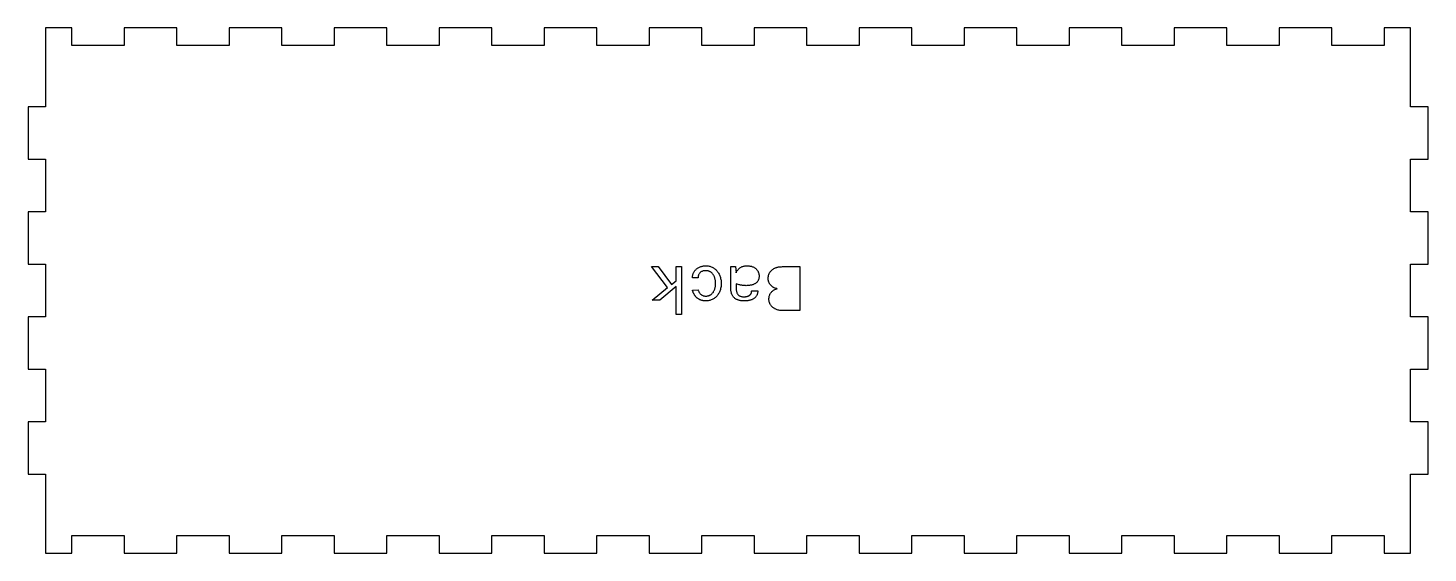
# Model space of a CAD drawing. Header units: millimetres. Extents: x -240 to 0, y -183 to -93.
import ezdxf

# ---------------------------------------------------------------- set-up
doc = ezdxf.new("R2010")
doc.units = ezdxf.units.MM
doc.layers.get('0').update_dxf_attribs({"linetype": 'CONTINUOUS'})

msp = doc.modelspace()

# ---------------------------------------------------------------- linework, layer by layer
for points in [[(-237, -169.5), (-237, -183), (-232.5, -183), (-232.5, -180), (-223.5, -180), (-223.5, -183), (-214.5, -183), (-214.5, -180), (-205.5, -180), (-205.5, -183), (-196.5, -183), (-196.5, -180), (-187.5, -180), (-187.5, -183), (-178.5, -183), (-178.5, -180), (-169.5, -180), (-169.5, -183), (-160.5, -183), (-160.5, -180), (-151.5, -180), (-151.5, -183), (-142.5, -183), (-142.5, -180), (-133.5, -180), (-133.5, -183), (-124.5, -183), (-124.5, -180), (-115.5, -180), (-115.5, -183), (-106.5, -183), (-106.5, -180), (-97.5, -180), (-97.5, -183), (-88.5, -183), (-88.5, -180), (-79.5, -180), (-79.5, -183), (-70.5, -183), (-70.5, -180), (-61.5, -180), (-61.5, -183), (-52.5, -183), (-52.5, -180), (-43.5, -180), (-43.5, -183), (-34.5, -183), (-34.5, -180), (-25.5, -180), (-25.5, -183), (-16.5, -183), (-16.5, -180), (-7.5, -180), (-7.5, -183), (-3, -183), (-3, -169.5), (0, -169.5), (0, -160.5), (-3, -160.5), (-3, -151.5), (0, -151.5), (0, -142.5), (-3, -142.5), (-3, -133.5), (0, -133.5), (0, -124.5), (-3, -124.5), (-3, -115.5), (0, -115.5), (0, -106.5), (-3, -106.5), (-3, -93), (-7.5, -93), (-7.5, -96), (-16.5, -96), (-16.5, -93), (-25.5, -93), (-25.5, -96), (-34.5, -96), (-34.5, -93), (-43.5, -93), (-43.5, -96), (-52.5, -96), (-52.5, -93), (-61.5, -93), (-61.5, -96), (-70.5, -96), (-70.5, -93), (-79.5, -93), (-79.5, -96), (-88.5, -96), (-88.5, -93), (-97.5, -93), (-97.5, -96), (-106.5, -96), (-106.5, -93), (-115.5, -93), (-115.5, -96), (-124.5, -96), (-124.5, -93), (-133.5, -93), (-133.5, -96), (-142.5, -96), (-142.5, -93), (-151.5, -93), (-151.5, -96), (-160.5, -96), (-160.5, -93), (-169.5, -93), (-169.5, -96), (-178.5, -96), (-178.5, -93), (-187.5, -93), (-187.5, -96), (-196.5, -96), (-196.5, -93), (-205.5, -93), (-205.5, -96), (-214.5, -96), (-214.5, -93), (-223.5, -93), (-223.5, -96), (-232.5, -96), (-232.5, -93), (-237, -93), (-237, -106.5), (-240, -106.5), (-240, -115.5), (-237, -115.5), (-237, -124.5), (-240, -124.5), (-240, -133.5), (-237, -133.5), (-237, -142.5), (-240, -142.5), (-240, -151.5), (-237, -151.5), (-237, -160.5), (-240, -160.5), (-240, -169.5)], [(-131.679, -139.644), (-132.987, -139.644), (-130.347, -137.498), (-133.119, -133.908), (-131.967, -133.908), (-129.678, -136.954), (-128.895, -136.317), (-128.895, -133.908), (-127.959, -133.908), (-127.959, -142.092), (-128.895, -142.092), (-128.895, -137.316)], [(-124.056, -133.775), (-123.922, -133.767), (-123.783, -133.764), (-123.646, -133.768), (-123.511, -133.779), (-123.377, -133.797), (-123.246, -133.824), (-123.116, -133.857), (-122.988, -133.898), (-122.863, -133.946), (-122.739, -134.002), (-122.616, -134.065), (-122.496, -134.136), (-122.379, -134.213), (-122.266, -134.297), (-122.159, -134.387), (-122.055, -134.483), (-121.957, -134.584), (-121.863, -134.693), (-121.773, -134.807), (-121.689, -134.927), (-121.609, -135.053), (-121.533, -135.186), (-121.463, -135.324), (-121.401, -135.467), (-121.346, -135.615), (-121.299, -135.768), (-121.258, -135.925), (-121.226, -136.088), (-121.2, -136.256), (-121.182, -136.428), (-121.171, -136.606), (-121.167, -136.788), (-121.171, -136.975), (-121.182, -137.156), (-121.2, -137.332), (-121.226, -137.502), (-121.258, -137.667), (-121.299, -137.826), (-121.346, -137.98), (-121.401, -138.128), (-121.463, -138.271), (-121.533, -138.408), (-121.609, -138.539), (-121.689, -138.664), (-121.773, -138.783), (-121.863, -138.895), (-121.957, -139), (-122.055, -139.1), (-122.159, -139.193), (-122.266, -139.28), (-122.379, -139.36), (-122.496, -139.434), (-122.616, -139.501), (-122.739, -139.561), (-122.863, -139.615), (-122.988, -139.661), (-123.116, -139.7), (-123.246, -139.731), (-123.377, -139.756), (-123.511, -139.774), (-123.646, -139.784), (-123.783, -139.788), (-123.879, -139.787), (-123.973, -139.782), (-124.066, -139.775), (-124.156, -139.764), (-124.244, -139.751), (-124.331, -139.735), (-124.415, -139.716), (-124.497, -139.694), (-124.578, -139.669), (-124.656, -139.641), (-124.732, -139.61), (-124.807, -139.578), (-124.879, -139.543), (-124.95, -139.506), (-125.018, -139.466), (-125.085, -139.425), (-125.149, -139.381), (-125.212, -139.335), (-125.272, -139.286), (-125.331, -139.236), (-125.388, -139.184), (-125.442, -139.13), (-125.495, -139.075), (-125.546, -139.019), (-125.594, -138.961), (-125.641, -138.902), (-125.686, -138.841), (-125.728, -138.779), (-125.769, -138.716), (-125.808, -138.651), (-125.845, -138.585), (-125.88, -138.519), (-125.912, -138.452), (-125.943, -138.384), (-125.972, -138.316), (-125.999, -138.247), (-126.024, -138.177), (-126.047, -138.107), (-126.068, -138.036), (-126.087, -137.964), (-125.127, -137.88), (-125.095, -137.978), (-125.059, -138.071), (-125.019, -138.16), (-124.975, -138.245), (-124.927, -138.326), (-124.875, -138.403), (-124.819, -138.476), (-124.758, -138.544), (-124.694, -138.609), (-124.626, -138.669), (-124.554, -138.724), (-124.479, -138.774), (-124.402, -138.817), (-124.321, -138.855), (-124.237, -138.887), (-124.15, -138.913), (-124.06, -138.934), (-123.966, -138.948), (-123.87, -138.957), (-123.771, -138.96), (-123.686, -138.958), (-123.603, -138.95), (-123.52, -138.938), (-123.438, -138.921), (-123.358, -138.899), (-123.278, -138.873), (-123.2, -138.841), (-123.122, -138.804), (-123.046, -138.763), (-122.97, -138.717), (-122.896, -138.666), (-122.826, -138.61), (-122.758, -138.55), (-122.693, -138.484), (-122.63, -138.414), (-122.571, -138.339), (-122.514, -138.259), (-122.46, -138.175), (-122.409, -138.085), (-122.361, -137.991), (-122.317, -137.892), (-122.277, -137.788), (-122.242, -137.68), (-122.211, -137.567), (-122.186, -137.449), (-122.164, -137.326), (-122.148, -137.199), (-122.136, -137.067), (-122.129, -136.93), (-122.127, -136.788), (-122.129, -136.657), (-122.136, -136.529), (-122.146, -136.404), (-122.161, -136.284), (-122.18, -136.166), (-122.204, -136.053), (-122.231, -135.942), (-122.263, -135.836), (-122.3, -135.733), (-122.34, -135.633), (-122.384, -135.537), (-122.432, -135.446), (-122.482, -135.359), (-122.536, -135.277), (-122.593, -135.199), (-122.653, -135.125), (-122.716, -135.056), (-122.783, -134.991), (-122.852, -134.93), (-122.925, -134.874), (-123, -134.823), (-123.078, -134.777), (-123.157, -134.736), (-123.239, -134.701), (-123.323, -134.672), (-123.408, -134.647), (-123.496, -134.628), (-123.585, -134.615), (-123.677, -134.607), (-123.771, -134.604), (-123.901, -134.607), (-124.025, -134.617), (-124.142, -134.633), (-124.252, -134.656), (-124.357, -134.686), (-124.455, -134.722), (-124.546, -134.764), (-124.631, -134.813), (-124.71, -134.869), (-124.782, -134.931), (-124.848, -134.999), (-124.906, -135.072), (-124.958, -135.15), (-125.003, -135.233), (-125.041, -135.322), (-125.072, -135.415), (-125.096, -135.514), (-125.113, -135.617), (-125.124, -135.726), (-125.127, -135.84), (-126.087, -135.84), (-126.084, -135.721), (-126.076, -135.605), (-126.062, -135.492), (-126.042, -135.381), (-126.016, -135.273), (-125.985, -135.168), (-125.949, -135.065), (-125.907, -134.964), (-125.859, -134.867), (-125.805, -134.772), (-125.746, -134.68), (-125.683, -134.593), (-125.614, -134.509), (-125.541, -134.429), (-125.464, -134.353), (-125.381, -134.282), (-125.294, -134.214), (-125.202, -134.15), (-125.105, -134.09), (-125.004, -134.034), (-124.898, -133.983), (-124.789, -133.937), (-124.676, -133.896), (-124.56, -133.861), (-124.439, -133.832), (-124.315, -133.807), (-124.188, -133.788)], [(-117.007, -133.776), (-116.884, -133.767), (-116.757, -133.764), (-116.618, -133.767), (-116.484, -133.774), (-116.354, -133.787), (-116.23, -133.804), (-116.111, -133.827), (-115.996, -133.855), (-115.886, -133.887), (-115.782, -133.925), (-115.682, -133.968), (-115.587, -134.016), (-115.497, -134.068), (-115.412, -134.123), (-115.331, -134.181), (-115.255, -134.242), (-115.183, -134.305), (-115.117, -134.372), (-115.055, -134.442), (-114.998, -134.515), (-114.945, -134.591), (-114.897, -134.67), (-114.854, -134.751), (-114.815, -134.832), (-114.781, -134.915), (-114.751, -134.998), (-114.726, -135.083), (-114.705, -135.168), (-114.69, -135.253), (-114.678, -135.34), (-114.671, -135.428), (-114.669, -135.516), (-114.672, -135.63), (-114.681, -135.74), (-114.695, -135.846), (-114.716, -135.947), (-114.742, -136.044), (-114.774, -136.137), (-114.812, -136.225), (-114.855, -136.309), (-114.905, -136.389), (-114.96, -136.464), (-115.02, -136.535), (-115.085, -136.603), (-115.154, -136.666), (-115.227, -136.726), (-115.304, -136.781), (-115.386, -136.833), (-115.472, -136.881), (-115.562, -136.925), (-115.656, -136.965), (-115.755, -137.001), (-115.857, -137.033), (-115.962, -137.063), (-116.069, -137.088), (-116.178, -137.11), (-116.29, -137.129), (-116.405, -137.145), (-116.522, -137.157), (-116.642, -137.165), (-116.764, -137.17), (-116.889, -137.172), (-116.979, -137.171), (-117.069, -137.168), (-117.159, -137.164), (-117.249, -137.158), (-117.34, -137.149), (-117.43, -137.14), (-117.52, -137.128), (-117.611, -137.114), (-117.701, -137.099), (-117.792, -137.082), (-117.882, -137.063), (-117.972, -137.043), (-118.062, -137.022), (-118.24, -136.976), (-118.416, -136.924), (-118.503, -136.896), (-118.59, -136.867), (-118.593, -136.866), (-118.593, -137.628), (-118.59, -137.778), (-118.58, -137.92), (-118.563, -138.053), (-118.54, -138.178), (-118.51, -138.293), (-118.474, -138.4), (-118.431, -138.498), (-118.382, -138.588), (-118.326, -138.669), (-118.263, -138.741), (-118.194, -138.805), (-118.118, -138.863), (-118.035, -138.914), (-117.946, -138.958), (-117.85, -138.995), (-117.748, -139.026), (-117.639, -139.049), (-117.524, -139.066), (-117.402, -139.077), (-117.273, -139.08), (-117.199, -139.079), (-117.127, -139.076), (-117.056, -139.07), (-116.986, -139.063), (-116.918, -139.053), (-116.851, -139.041), (-116.786, -139.027), (-116.722, -139.011), (-116.659, -138.993), (-116.598, -138.972), (-116.539, -138.949), (-116.482, -138.924), (-116.428, -138.897), (-116.376, -138.867), (-116.326, -138.835), (-116.28, -138.8), (-116.236, -138.763), (-116.194, -138.724), (-116.155, -138.683), (-116.118, -138.639), (-116.084, -138.593), (-116.054, -138.544), (-116.028, -138.492), (-116.005, -138.438), (-115.985, -138.382), (-115.969, -138.323), (-115.957, -138.261), (-115.948, -138.196), (-115.943, -138.13), (-115.941, -138.06), (-114.897, -138.06), (-114.9, -138.182), (-114.909, -138.3), (-114.925, -138.413), (-114.946, -138.52), (-114.974, -138.623), (-115.007, -138.721), (-115.047, -138.815), (-115.093, -138.903), (-115.145, -138.986), (-115.203, -139.065), (-115.267, -139.139), (-115.335, -139.209), (-115.407, -139.275), (-115.485, -139.336), (-115.567, -139.393), (-115.653, -139.447), (-115.745, -139.495), (-115.84, -139.54), (-115.941, -139.581), (-116.046, -139.617), (-116.155, -139.649), (-116.267, -139.679), (-116.382, -139.704), (-116.5, -139.726), (-116.621, -139.745), (-116.745, -139.761), (-116.873, -139.773), (-117.003, -139.781), (-117.137, -139.786), (-117.273, -139.788), (-117.403, -139.786), (-117.531, -139.779), (-117.656, -139.768), (-117.777, -139.752), (-117.895, -139.732), (-118.011, -139.708), (-118.123, -139.679), (-118.233, -139.646), (-118.34, -139.608), (-118.443, -139.566), (-118.543, -139.519), (-118.638, -139.467), (-118.729, -139.409), (-118.815, -139.347), (-118.897, -139.279), (-118.975, -139.206), (-119.048, -139.127), (-119.117, -139.044), (-119.181, -138.955), (-119.241, -138.861), (-119.296, -138.761), (-119.345, -138.656), (-119.388, -138.545), (-119.425, -138.428), (-119.457, -138.305), (-119.483, -138.177), (-119.503, -138.042), (-119.517, -137.902), (-119.526, -137.756), (-119.529, -137.604), (-119.529, -133.908), (-118.713, -133.908), (-118.614, -134.945), (-118.572, -134.856), (-118.52, -134.76), (-118.464, -134.667), (-118.403, -134.578), (-118.339, -134.493), (-118.27, -134.412), (-118.197, -134.335), (-118.119, -134.261), (-118.037, -134.192), (-117.951, -134.126), (-117.861, -134.064), (-117.767, -134.007), (-117.669, -133.956), (-117.568, -133.911), (-117.463, -133.872), (-117.354, -133.839), (-117.242, -133.812), (-117.126, -133.791)], [(-110.809, -133.915), (-110.668, -133.91), (-110.523, -133.908), (-107.703, -133.908), (-107.703, -141.444), (-110.523, -141.444), (-110.686, -141.441), (-110.843, -141.433), (-110.994, -141.419), (-111.14, -141.4), (-111.281, -141.376), (-111.415, -141.346), (-111.544, -141.31), (-111.667, -141.269), (-111.785, -141.223), (-111.897, -141.171), (-112.003, -141.115), (-112.104, -141.055), (-112.2, -140.992), (-112.29, -140.925), (-112.374, -140.855), (-112.453, -140.781), (-112.526, -140.704), (-112.594, -140.623), (-112.656, -140.539), (-112.713, -140.451), (-112.764, -140.361), (-112.81, -140.269), (-112.851, -140.176), (-112.886, -140.08), (-112.915, -139.984), (-112.94, -139.885), (-112.959, -139.786), (-112.972, -139.684), (-112.98, -139.581), (-112.983, -139.476), (-112.979, -139.348), (-112.969, -139.224), (-112.951, -139.103), (-112.926, -138.985), (-112.894, -138.871), (-112.854, -138.76), (-112.808, -138.653), (-112.755, -138.549), (-112.694, -138.448), (-112.626, -138.351), (-112.551, -138.259), (-112.469, -138.172), (-112.38, -138.092), (-112.283, -138.018), (-112.18, -137.95), (-112.069, -137.888), (-111.951, -137.832), (-111.826, -137.782), (-111.694, -137.738), (-111.555, -137.7), (-111.646, -137.684), (-111.735, -137.664), (-111.822, -137.64), (-111.907, -137.613), (-111.989, -137.582), (-112.069, -137.548), (-112.147, -137.51), (-112.223, -137.468), (-112.297, -137.422), (-112.368, -137.373), (-112.437, -137.321), (-112.502, -137.266), (-112.565, -137.21), (-112.624, -137.151), (-112.681, -137.089), (-112.734, -137.026), (-112.784, -136.96), (-112.832, -136.892), (-112.876, -136.822), (-112.917, -136.749), (-112.955, -136.675), (-112.988, -136.599), (-113.018, -136.523), (-113.044, -136.446), (-113.066, -136.367), (-113.083, -136.288), (-113.097, -136.207), (-113.107, -136.126), (-113.113, -136.043), (-113.115, -135.96), (-113.114, -135.883), (-113.11, -135.807), (-113.103, -135.731), (-113.094, -135.656), (-113.083, -135.581), (-113.069, -135.506), (-113.052, -135.431), (-113.032, -135.357), (-113.011, -135.283), (-112.986, -135.21), (-112.958, -135.138), (-112.928, -135.066), (-112.893, -134.997), (-112.855, -134.929), (-112.814, -134.862), (-112.77, -134.797), (-112.722, -134.733), (-112.67, -134.67), (-112.615, -134.61), (-112.557, -134.55), (-112.495, -134.492), (-112.429, -134.437), (-112.359, -134.384), (-112.285, -134.334), (-112.207, -134.286), (-112.126, -134.24), (-112.04, -134.197), (-111.95, -134.156), (-111.857, -134.118), (-111.759, -134.082), (-111.657, -134.049), (-111.55, -134.019), (-111.439, -133.993), (-111.322, -133.971), (-111.201, -133.952), (-111.075, -133.936), (-110.944, -133.924)]]:
    msp.add_lwpolyline(points, close=True)

doc.saveas('drawing.dxf')
